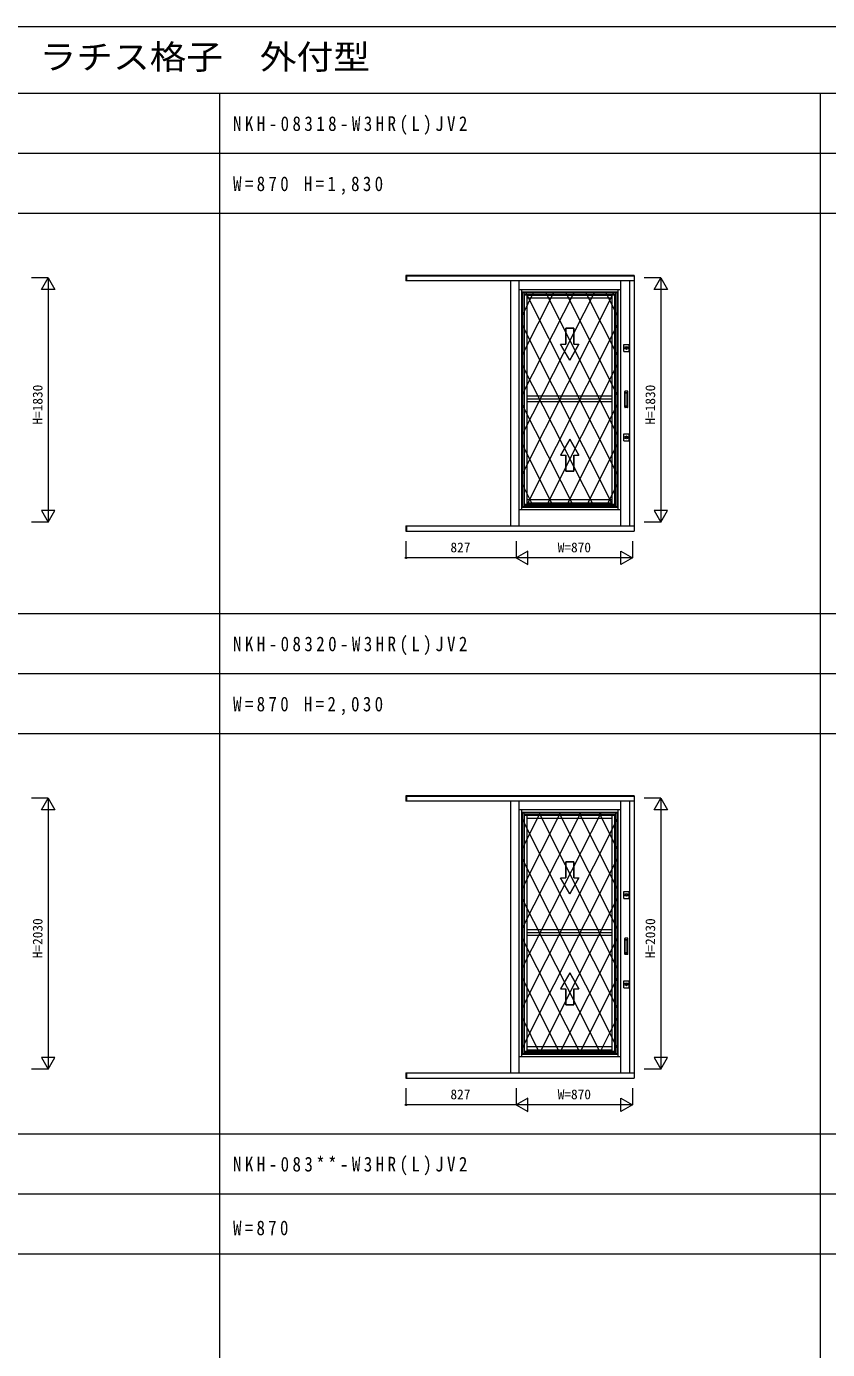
# Model space of a CAD drawing. Units: millimetres, scale not verified. Extents: x -14850 to 12650, y -10500 to 9500.
# Drawn here: x -7298 to -1296, y -418 to 9500 of the extents above; entities that cross this region are included whole.
import ezdxf
from ezdxf.enums import TextEntityAlignment as Align

# ---------------------------------------------------------------- set-up
doc = ezdxf.new("R2010")
doc.units = ezdxf.units.MM
doc.header["$LTSCALE"] = 50
doc.layers.add('0-0_0', color=7, linetype='Continuous')
for name, color, linetype, lineweight in [('0-1_YKK_F1', 7, 'Continuous', 9), ('0-2_YKK_A1', 4, 'Continuous', 9), ('0-3_YKK_N1', 2, 'Continuous', 9)]:
    doc.layers.add(name, color=color, linetype=linetype, lineweight=lineweight)
doc.styles.add('ＭＳ ゴシック', font='')
doc.styles.get('ＭＳ ゴシック').set_extended_font_data('MS Gothic')

msp = doc.modelspace()

# ---------------------------------------------------------------- linework, layer by layer
at = {"layer": '0-1_YKK_F1'}
for p, q in [((-14850, 9500), (12650, 9500)), ((-14850, 9000), (12150, 9000)), ((-5850, -10500), (-5850, 9000)), ((-1350, -10500), (-1350, 9000)), ((-14850, 8550), (12150, 8550)), ((-14850, 8100), (12150, 8100)), ((-14850, 5100), (12150, 5100)), ((-14850, 4650), (12150, 4650)), ((-14850, 4200), (12150, 4200)), ((-14850, 1200), (12150, 1200)), ((-14850, 750), (12150, 750)), ((-14850, 300), (12150, 300))]:
    msp.add_line(p, q, dxfattribs=at)
at = {"layer": '0-2_YKK_A1'}
for p, q in [((-2745, 7633), (-4455, 7633)), ((-4455, 7633), (-4455, 7593.5)), ((-2745, 7593.5), (-4455, 7593.5)), ((-4450, 7633), (-4450, 7593.5)), ((-2745, 7628.3), (-4450, 7628.3)), ((-3669, 5755.5), (-3669, 7593.5)), ((-3668, 5755.5), (-3668, 7593.5)), ((-3608, 7593.5), (-3608, 5755.5)), ((-2848, 7593.5), (-2848, 5755.5)), ((-2778.6, 7593.5), (-2778.6, 5755.5)), ((-2745, 7633), (-2745, 5715.9)), ((-2848, 7527), (-3608, 7527)), ((-3589.5, 7527), (-3589.5, 5876)), ((-3584.5, 7503.5), (-3589.5, 7508.5)), ((-2866.5, 7508.5), (-3589.5, 7508.5)), ((-2899.3, 7503.5), (-3584.5, 6142.98)), ((-3045.16, 7503.5), (-3584.5, 6442.24)), ((-3197.11, 7503.5), (-3584.5, 6740.3)), ((-3348.99, 7503.5), (-3584.5, 7038.16)), ((-3500.32, 7503.5), (-3584.5, 7334.43)), ((-3584.5, 7503.5), (-3584.5, 5899.5)), ((-2871.5, 7503.5), (-3584.5, 7503.5)), ((-3572, 7503.5), (-3572, 5899.5)), ((-2884, 7491), (-3572, 7491)), ((-3572, 7487.1), (-2884, 7487.1)), ((-3568.5, 5916.5), (-3568.5, 7487.1)), ((-3566, 5916.5), (-3566, 7487.1)), ((-3556.69, 7503.5), (-2871.5, 6142.98)), ((-3545.9, 5916.5), (-3545.9, 7487.1)), ((-2910.1, 7484.2), (-3545.9, 7484.2)), ((-2910.1, 7464.1), (-3545.9, 7464.1)), ((-3406.51, 7503.5), (-2871.5, 6441.18)), ((-3256.33, 7503.5), (-2871.5, 6739.38)), ((-3106.15, 7503.5), (-2871.5, 7037.58)), ((-2955.96, 7503.5), (-2871.5, 7335.78)), ((-2910.1, 5916.5), (-2910.1, 7487.1)), ((-2890, 5916.5), (-2890, 7487.1)), ((-2887.5, 5916.5), (-2887.5, 7487.1)), ((-2884, 7503.5), (-2884, 5899.5)), ((-2871.5, 7503.5), (-2866.5, 7508.5)), ((-2871.5, 7503.5), (-2871.5, 5899.5)), ((-2866.5, 7527), (-2866.5, 5876)), ((-3584.5, 7260.51), (-2899.05, 5899.5)), ((-2871.5, 7260.51), (-3556.94, 5899.5)), ((-3297.29, 7117.35), (-3258, 7117.35)), ((-3297.29, 7117.35), (-3258, 7117.35)), ((-3228, 6997.34), (-3297.29, 7117.35)), ((-3228, 6997.34), (-3297.29, 7117.35)), ((-3198, 7117.35), (-3158.71, 7117.35)), ((-3198, 7117.35), (-3158.71, 7117.35)), ((-2823.2, 7063.51), (-2783.2, 7063.51)), ((-2783.2, 7063.51), (-2783.2, 7116.46)), ((-3584.5, 6961.3), (-3045.14, 5899.5)), ((-2871.5, 6962.31), (-3406.76, 5899.5)), ((-2815.19, 6647), (-2815.19, 6763)), ((-2795.59, 6766), (-2812.19, 6766)), ((-2811.39, 6655.5), (-2811.39, 6754.5)), ((-2811.25, 6754.99), (-2810.67, 6752.58)), ((-2811.01, 6658.18), (-2811.01, 6751.82)), ((-2810.39, 6755.5), (-2797.38, 6755.5)), ((-2810.01, 6752.82), (-2797.67, 6752.82)), ((-2796.49, 6754.95), (-2796.97, 6752.52)), ((-2796.67, 6658.18), (-2796.67, 6751.82)), ((-2796.39, 6655.5), (-2796.39, 6754.5)), ((-2792.59, 6647), (-2792.59, 6763)), ((-3584.5, 6663.27), (-3197.08, 5899.5)), ((-2910.1, 6729.35), (-3545.9, 6729.35)), ((-2910.1, 6706.25), (-3545.9, 6706.25)), ((-2910.1, 6686.35), (-3545.9, 6686.35)), ((-2871.5, 6664.11), (-3256.58, 5899.5)), ((-2810.67, 6657.42), (-2811.25, 6655.01)), ((-2810.39, 6654.5), (-2797.38, 6654.5)), ((-2810.01, 6657.18), (-2797.67, 6657.18)), ((-2796.49, 6655.05), (-2796.97, 6657.47)), ((-2795.59, 6644), (-2812.19, 6644)), ((-3584.5, 6365.47), (-3348.94, 5899.5)), ((-3228, 6405.66), (-3297.29, 6285.65)), ((-3228, 6405.66), (-3297.29, 6285.65)), ((-2871.5, 6365.91), (-3106.4, 5899.5)), ((-2823.2, 6393.51), (-2783.2, 6393.51)), ((-2783.2, 6393.51), (-2783.2, 6446.46)), ((-3297.29, 6285.65), (-3258, 6285.65)), ((-3297.29, 6285.65), (-3258, 6285.65)), ((-3198, 6285.65), (-3158.71, 6285.65)), ((-3198, 6285.65), (-3158.71, 6285.65)), ((-3584.5, 6069.52), (-3500.16, 5899.5)), ((-2871.5, 6067.71), (-2956.21, 5899.5)), ((-2910.1, 5951.6), (-3545.9, 5951.6)), ((-2848, 5876), (-3608, 5876)), ((-3584.5, 5899.5), (-3589.5, 5894.5)), ((-2866.5, 5894.5), (-3589.5, 5894.5)), ((-2871.5, 5899.5), (-3584.5, 5899.5)), ((-2884, 5916.5), (-3572, 5916.5)), ((-3572, 5912), (-2884, 5912)), ((-2910.1, 5927.1), (-3545.9, 5927.1)), ((-2871.5, 5899.5), (-2866.5, 5894.5)), ((-4455, 5755.5), (-2745, 5755.5)), ((-4450, 5755.5), (-4450, 5715.9)), ((-2745, 3733), (-4455, 3733)), ((-4455, 3733), (-4455, 3693.5)), ((-2745, 3693.5), (-4455, 3693.5)), ((-4450, 3733), (-4450, 3693.5)), ((-2745, 3728.3), (-4450, 3728.3)), ((-3669, 1655.5), (-3669, 3693.5)), ((-3668, 1655.5), (-3668, 3693.5)), ((-3608, 3693.5), (-3608, 1655.5)), ((-2848, 3693.5), (-2848, 1655.5)), ((-2778.6, 3693.5), (-2778.6, 1655.5)), ((-2745, 3733), (-2745, 1615.9)), ((-2848, 3627), (-3608, 3627)), ((-3589.5, 3627), (-3589.5, 1776)), ((-3584.5, 3603.5), (-3589.5, 3608.5)), ((-2866.5, 3608.5), (-3589.5, 3608.5)), ((-2994.34, 3603.5), (-3584.5, 2442.24)), ((-3146.35, 3603.5), (-3584.5, 2740.3)), ((-3298.38, 3603.5), (-3584.5, 3038.16)), ((-3450.53, 3603.5), (-3584.5, 3334.43)), ((-3584.5, 3603.5), (-3584.5, 1799.5)), ((-2871.5, 3603.5), (-3584.5, 3603.5)), ((-3572, 3603.5), (-3572, 1799.5)), ((-2884, 3591), (-3572, 3591)), ((-3572, 3587.1), (-2884, 3587.1)), ((-3568.5, 1816.5), (-3568.5, 3587.1)), ((-3566, 1816.5), (-3566, 3587.1)), ((-3545.9, 1816.5), (-3545.9, 3587.1)), ((-2910.1, 3584.2), (-3545.9, 3584.2)), ((-3456.87, 3603.5), (-2871.5, 2441.18)), ((-3306.69, 3603.5), (-2871.5, 2739.38)), ((-3156.51, 3603.5), (-2871.5, 3037.58)), ((-3006.33, 3603.5), (-2871.5, 3335.78)), ((-2910.1, 1816.5), (-2910.1, 3587.1)), ((-2890, 1816.5), (-2890, 3587.1)), ((-2887.5, 1816.5), (-2887.5, 3587.1)), ((-2884, 3603.5), (-2884, 1799.5)), ((-2871.5, 3603.5), (-2866.5, 3608.5)), ((-2871.5, 3603.5), (-2871.5, 1799.5)), ((-2866.5, 3627), (-2866.5, 1776)), ((-3584.5, 3558.71), (-2871.5, 2142.98)), ((-2871.5, 3558.71), (-3584.5, 2142.98)), ((-2910.1, 3564.1), (-3545.9, 3564.1)), ((-3584.5, 3260.51), (-2871.5, 1844.78)), ((-2871.5, 3260.51), (-3584.5, 1844.78)), ((-3297.29, 3117.35), (-3258, 3117.35)), ((-3297.29, 3117.35), (-3258, 3117.35)), ((-3228, 2997.34), (-3297.29, 3117.35)), ((-3228, 2997.34), (-3297.29, 3117.35)), ((-3198, 3117.35), (-3158.71, 3117.35)), ((-3198, 3117.35), (-3158.71, 3117.35)), ((-2783.2, 2963.51), (-2783.2, 3016.46)), ((-3584.5, 2961.3), (-2994.35, 1799.5)), ((-2871.5, 2962.31), (-3457.12, 1799.5)), ((-2823.2, 2963.51), (-2783.2, 2963.51)), ((-2910.1, 2729.35), (-3545.9, 2729.35)), ((-2910.1, 2706.25), (-3545.9, 2706.25)), ((-2910.1, 2686.35), (-3545.9, 2686.35)), ((-3584.5, 2663.27), (-3146.36, 1799.5)), ((-2871.5, 2664.11), (-3306.94, 1799.5)), ((-2815.19, 2547), (-2815.19, 2663)), ((-2795.59, 2666), (-2812.19, 2666)), ((-2811.39, 2555.5), (-2811.39, 2654.5)), ((-2811.25, 2654.99), (-2810.67, 2652.58)), ((-2811.01, 2558.18), (-2811.01, 2651.82)), ((-2810.39, 2655.5), (-2797.38, 2655.5)), ((-2810.01, 2652.82), (-2797.67, 2652.82)), ((-2796.49, 2654.95), (-2796.97, 2652.53)), ((-2796.67, 2558.18), (-2796.67, 2651.82)), ((-2796.39, 2555.5), (-2796.39, 2654.5)), ((-2792.59, 2547), (-2792.59, 2663)), ((-2795.59, 2544), (-2812.19, 2544)), ((-2810.67, 2557.42), (-2811.25, 2555.01)), ((-2810.39, 2554.5), (-2797.38, 2554.5)), ((-2810.01, 2557.18), (-2797.67, 2557.18)), ((-2796.49, 2555.05), (-2796.97, 2557.47)), ((-3228, 2405.66), (-3297.29, 2285.65)), ((-3228, 2405.66), (-3297.29, 2285.65)), ((-3584.5, 2365.47), (-3298.39, 1799.5)), ((-3297.29, 2285.65), (-3258, 2285.65)), ((-3297.29, 2285.65), (-3258, 2285.65)), ((-3198, 2285.65), (-3158.71, 2285.65)), ((-3198, 2285.65), (-3158.71, 2285.65)), ((-2871.5, 2365.91), (-3156.76, 1799.5)), ((-2823.2, 2293.51), (-2783.2, 2293.51)), ((-2783.2, 2293.51), (-2783.2, 2346.46)), ((-3584.5, 2069.52), (-3450.56, 1799.5)), ((-2871.5, 2067.71), (-3006.58, 1799.5)), ((-3584.5, 1799.5), (-3589.5, 1794.5)), ((-2866.5, 1794.5), (-3589.5, 1794.5)), ((-2871.5, 1799.5), (-3584.5, 1799.5)), ((-2884, 1816.5), (-3572, 1816.5)), ((-3572, 1812), (-2884, 1812)), ((-2910.1, 1851.6), (-3545.9, 1851.6)), ((-2910.1, 1827.1), (-3545.9, 1827.1)), ((-2871.5, 1799.5), (-2866.5, 1794.5)), ((-2848, 1776), (-3608, 1776)), ((-4455, 1655.5), (-2745, 1655.5)), ((-4450, 1655.5), (-4450, 1615.9))]:
    msp.add_line(p, q, dxfattribs=at)
for points in [[(-3198, 7237.36), (-3258, 7237.36), (-3198, 7237.36)], [(-3258, 7237.36), (-3258, 7117.35), (-3258, 7237.36)], [(-3198, 7117.35), (-3198, 7237.36), (-3198, 7117.35)], [(-3228, 6997.34), (-3158.71, 7117.35), (-3228, 6997.34)], [(-2823.2, 7063.51), (-2823.2, 7116.46), (-2783.2, 7116.46)], [(-3228, 6405.66), (-3158.71, 6285.65), (-3228, 6405.66)], [(-2823.2, 6393.51), (-2823.2, 6446.46), (-2783.2, 6446.46)], [(-3258, 6165.64), (-3258, 6285.65), (-3258, 6165.64)], [(-3198, 6285.65), (-3198, 6165.64), (-3198, 6285.65)], [(-3198, 6165.64), (-3258, 6165.64), (-3198, 6165.64)], [(-4455, 5755.5), (-4455, 5715.9), (-2745, 5715.9)], [(-3198, 3237.36), (-3258, 3237.36), (-3198, 3237.36)], [(-3258, 3237.36), (-3258, 3117.35), (-3258, 3237.36)], [(-3198, 3117.35), (-3198, 3237.36), (-3198, 3117.35)], [(-3228, 2997.34), (-3158.71, 3117.35), (-3228, 2997.34)], [(-2823.2, 2963.51), (-2823.2, 3016.46), (-2783.2, 3016.46)], [(-3228, 2405.66), (-3158.71, 2285.65), (-3228, 2405.66)], [(-3258, 2165.64), (-3258, 2285.65), (-3258, 2165.64)], [(-3198, 2285.65), (-3198, 2165.64), (-3198, 2285.65)], [(-2823.2, 2293.51), (-2823.2, 2346.46), (-2783.2, 2346.46)], [(-3198, 2165.64), (-3258, 2165.64), (-3198, 2165.64)], [(-4455, 1655.5), (-4455, 1615.9), (-2745, 1615.9)]]:
    msp.add_lwpolyline(points, dxfattribs=at)
for points in [[(-2803.2, 7097.14), (-2800.83, 7096.72), (-2798.47, 7095.28), (-2796.81, 7092.99), (-2796.17, 7090.2), (-2796.65, 7087.39), (-2798.18, 7085), (-2800.41, 7083.45), (-2803.04, 7082.87), (-2805.71, 7083.34), (-2808.04, 7084.82), (-2809.65, 7087.16), (-2810.23, 7089.96), (-2809.68, 7092.76), (-2808.1, 7095.12), (-2805.84, 7096.61)], [(-2803.2, 6427.14), (-2800.83, 6426.72), (-2798.47, 6425.28), (-2796.81, 6422.99), (-2796.17, 6420.2), (-2796.65, 6417.39), (-2798.18, 6415), (-2800.41, 6413.45), (-2803.04, 6412.87), (-2805.71, 6413.34), (-2808.04, 6414.82), (-2809.65, 6417.16), (-2810.23, 6419.95), (-2809.68, 6422.76), (-2808.1, 6425.12), (-2805.84, 6426.61)], [(-2803.2, 2997.14), (-2800.83, 2996.72), (-2798.47, 2995.28), (-2796.81, 2992.99), (-2796.17, 2990.2), (-2796.65, 2987.38), (-2798.18, 2985), (-2800.41, 2983.45), (-2803.04, 2982.87), (-2805.71, 2983.34), (-2808.04, 2984.82), (-2809.65, 2987.16), (-2810.23, 2989.96), (-2809.68, 2992.76), (-2808.1, 2995.12), (-2805.84, 2996.61)], [(-2803.2, 2327.14), (-2800.83, 2326.72), (-2798.47, 2325.28), (-2796.81, 2322.99), (-2796.17, 2320.2), (-2796.65, 2317.38), (-2798.18, 2315), (-2800.41, 2313.45), (-2803.04, 2312.86), (-2805.71, 2313.34), (-2808.04, 2314.82), (-2809.65, 2317.16), (-2810.23, 2319.96), (-2809.68, 2322.76), (-2808.1, 2325.11), (-2805.84, 2326.61)]]:
    msp.add_lwpolyline(points, close=True, dxfattribs=at)
for centre in [(-2803.2, 7090), (-2803.2, 6420), (-2803.2, 2990), (-2803.2, 2320)]:
    msp.add_circle(centre, 10.5, dxfattribs=at)
for centre, radius, start, end in [((-2812.19, 6763), 3, 90, 180), ((-2810.38, 6754.5), 1, 90, 180), ((-2810.01, 6751.82), 1, 90, 180), ((-2797.67, 6751.82), 1, 0, 90), ((-2797.39, 6754.5), 1, 0, 90), ((-2795.59, 6763), 3, 0, 90), ((-2812.19, 6647), 3, 180, 270), ((-2810.38, 6655.5), 1, 180, 270), ((-2810.01, 6658.18), 1, 180, 270), ((-2797.67, 6658.18), 1, 270, 0), ((-2797.39, 6655.5), 1, 270, 0), ((-2795.59, 6647), 3, 270, 0), ((-2812.19, 2663), 3, 90, 180), ((-2810.38, 2654.5), 1, 90, 180), ((-2810.01, 2651.82), 1, 90, 180), ((-2797.67, 2651.82), 1, 0, 90), ((-2797.39, 2654.5), 1, 0, 90), ((-2795.59, 2663), 3, 0, 90), ((-2812.19, 2547), 3, 180, 270), ((-2810.38, 2555.5), 1, 180, 270), ((-2810.01, 2558.18), 1, 180, 270), ((-2797.67, 2558.18), 1, 270, 0), ((-2797.39, 2555.5), 1, 270, 0), ((-2795.59, 2547), 3, 270, 0)]:
    msp.add_arc(centre, radius, start, end, dxfattribs=at)
at = {"layer": '0-3_YKK_N1'}
for p, q in [((-7135, 7615), (-7260, 7615)), ((-7135, 7615), (-7135, 5785)), ((-2545, 7615), (-2670, 7615)), ((-2545, 7615), (-2545, 5785)), ((-7085, 5871.6), (-7185, 5871.6)), ((-2495, 5871.6), (-2595, 5871.6)), ((-7135, 5785), (-7260, 5785)), ((-2545, 5785), (-2670, 5785)), ((-4455, 5640.9), (-4455, 5515.9)), ((-3628, 5640.9), (-3628, 5515.9)), ((-3541.4, 5565.9), (-3628, 5515.9)), ((-3541.4, 5465.9), (-3541.4, 5565.9)), ((-3628, 5515.9), (-4455, 5515.9)), ((-3628, 5515.9), (-3541.4, 5465.9)), ((-7135, 3715), (-7260, 3715)), ((-7135, 3715), (-7135, 1685)), ((-2545, 3715), (-2670, 3715)), ((-2545, 3715), (-2545, 1685)), ((-7085, 1771.6), (-7185, 1771.6)), ((-2495, 1771.6), (-2595, 1771.6)), ((-7135, 1685), (-7260, 1685)), ((-2545, 1685), (-2670, 1685)), ((-4455, 1540.9), (-4455, 1415.9)), ((-3628, 1540.9), (-3628, 1415.9)), ((-3628, 1415.9), (-4455, 1415.9)), ((-3541.4, 1465.9), (-3628, 1415.9)), ((-3628, 1415.9), (-3541.4, 1365.9)), ((-3541.4, 1365.9), (-3541.4, 1465.9))]:
    msp.add_line(p, q, dxfattribs=at)
for points in [[(-7185, 7528.4), (-7135, 7615), (-7085, 7528.4)], [(-2595, 7528.4), (-2545, 7615), (-2495, 7528.4)], [(-2844.6, 5565.9), (-2758, 5515.9), (-2844.6, 5465.9)], [(-7185, 3628.4), (-7135, 3715), (-7085, 3628.4)], [(-2595, 3628.4), (-2545, 3715), (-2495, 3628.4)], [(-2844.6, 1465.9), (-2758, 1415.9), (-2844.6, 1365.9)]]:
    msp.add_lwpolyline(points, close=True, dxfattribs=at)
for points in [[(-7185, 5871.6), (-7135, 5785), (-7085, 5871.6)], [(-2595, 5871.6), (-2545, 5785), (-2495, 5871.6)], [(-2758, 5640.9), (-2758, 5515.9), (-3628, 5515.9)], [(-7185, 1771.6), (-7135, 1685), (-7085, 1771.6)], [(-2595, 1771.6), (-2545, 1685), (-2495, 1771.6)], [(-2758, 1540.9), (-2758, 1415.9), (-3628, 1415.9)]]:
    msp.add_lwpolyline(points, dxfattribs=at)
for centre in [(-4455, 5515.9), (-4455, 1415.9)]:
    msp.add_circle(centre, 5, dxfattribs=at)

# ---------------------------------------------------------------- texts
at = {"layer": '0-0_0', "color": 3, "style": 'ＭＳ ゴシック', "width": 1.1}
msp.add_text('ＮＫＨ０２\u3000アルミ複層\u3000フロア納まり片引き戸\u3000通風\u3000ラチス格子\u3000外付型', height=183.3, dxfattribs=at).set_placement((-14350, 9125), align=Align.BOTTOM_LEFT)
at = {"layer": '0-0_0', "char_height": 110, "attachment_point": 7, "style": 'ＭＳ ゴシック'}
for s, insert in [('\\T1.4;\\W0.85;NKH-08318-W3HR(L)JV2', (-5750, 8687.5)), ('\\T1.39;\\W0.85;W=870\\~H=1,830', (-5750, 8237.5)), ('\\T1.4;\\W0.85;NKH-08320-W3HR(L)JV2', (-5750, 4787.5)), ('\\T1.39;\\W0.85;W=870\\~H=2,030', (-5750, 4337.5)), ('\\T1.4;\\W0.85;NKH-083**-W3HR(L)JV2', (-5750, 887.5)), ('\\T1.38;\\W0.85;W=870', (-5750, 437.5))]:
    msp.add_mtext(s, dxfattribs=dict(at, insert=insert))
at = {"layer": '0-3_YKK_N1', "color": 4, "style": 'ＭＳ ゴシック'}
for s, p in [('H=1830', (-7155.54, 6515.41)), ('H=1830', (-2565.54, 6515.41)), ('H=2030', (-7155.54, 2515.41)), ('H=2030', (-2565.54, 2515.41))]:
    msp.add_text(s, height=73.31, rotation=90, dxfattribs=at).set_placement(p, align=Align.BOTTOM_LEFT)
for s, p in [('827', (-4121.11, 5536.33)), ('W=870', (-3317.72, 5536.33)), ('827', (-4121.11, 1436.33)), ('W=870', (-3317.72, 1436.33))]:
    msp.add_text(s, height=73.31, dxfattribs=at).set_placement(p, align=Align.BOTTOM_LEFT)

doc.saveas('drawing.dxf')
